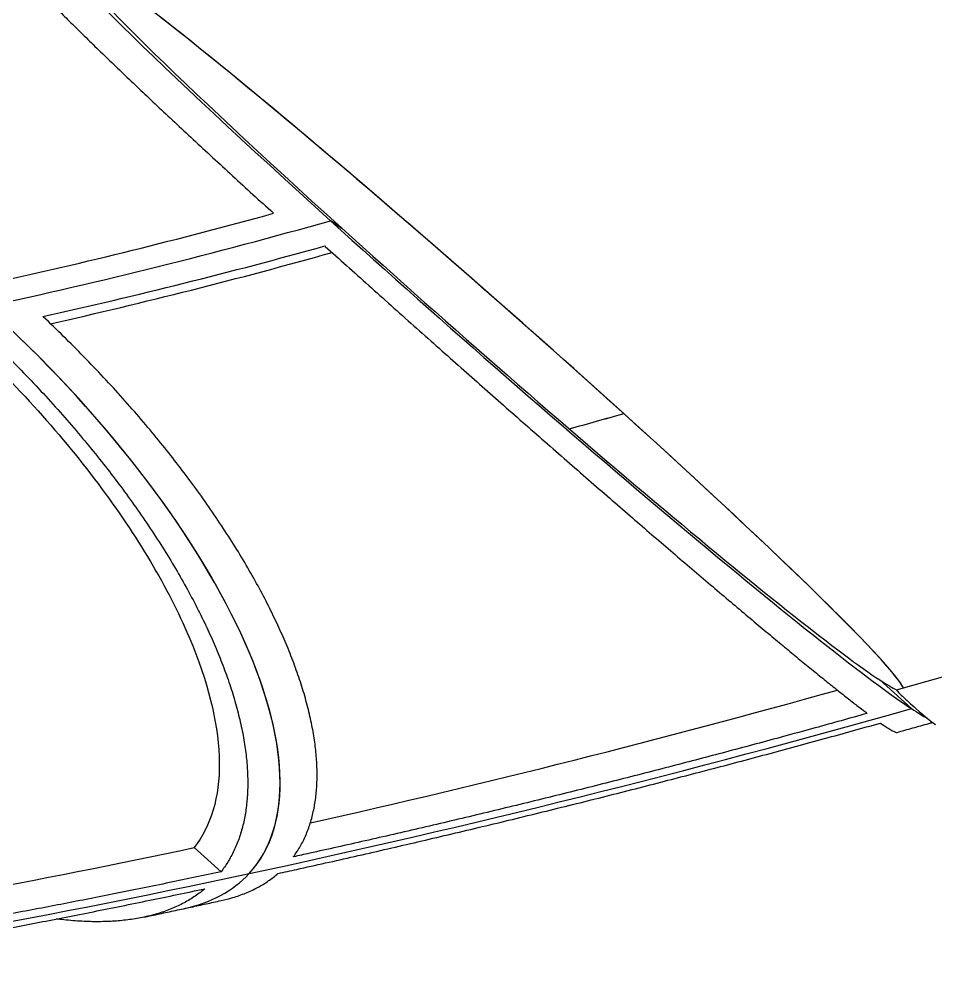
# Model space of a CAD drawing. Header units: millimetres. Extents: x 29838256 to 30236675, y -914750 to -833241.
# Drawn here: x 29973928 to 29974358, y -837208.5 to -836754.1 of the extents above; entities that cross this region are included whole.
import ezdxf

# ---------------------------------------------------------------- set-up
doc = ezdxf.new("R2010")
doc.units = ezdxf.units.MM
doc.header["$LTSCALE"] = 600
doc.header["$MEASUREMENT"] = 0
doc.layers.add('e-plan', color=9, linetype='CONTINUOUS')

msp = doc.modelspace()

# ---------------------------------------------------------------- linework, layer by layer
at = {"layer": 'e-plan', "extrusion": (0, -0.866025, 0.5)}
for p, q in [((29974079.26, -836852.06, 38338.33), (29974073.97, -836848.57, 38344.36)), ((29974073.97, -836848.57, 38344.36), (29974079.26, -836852.06, 38338.33)), ((29974339.61, -837068.8, 37962.93), (29974715.72, -836962.22, 38147.51)), ((29974346.62, -837077.6, 37947.68), (29974331.72, -837064.11, 37971.04)), ((29974331.72, -837064.11, 37971.04), (29974346.62, -837077.6, 37947.68)), ((29974348.59, -837077.41, 37948), (29974347.89, -837076.8, 37949.07)), ((29974010.04, -837142.83, 37834.7), (29974022.6, -837154.19, 37815.02))]:
    msp.add_line(p, q, dxfattribs=at)
at = {"layer": 'e-plan', "extrusion": (-1.94289e-16, -0.866025, 0.5)}
msp.add_ellipse((29974145.43, -836895.57, 38262.97), major_axis=(-213.03, 187.95, 325.54), ratio=0.03806, start_param=0.147847, end_param=1.296578, dxfattribs=at)
at = {"layer": 'e-plan', "extrusion": (-2.22045e-16, -0.866025, 0.5)}
msp.add_ellipse((29974145.43, -836895.57, 38262.97), major_axis=(197.25, -174.03, -301.43), ratio=0.03806, start_param=3.262255, end_param=4.438171, dxfattribs=at)
at = {"layer": 'e-plan', "extrusion": (-8.32667e-17, -0.866025, 0.5)}
for centre, major_axis, start_param, end_param in [((29974145.43, -836895.57, 38262.97), (-197.25, 174.03, 301.43), 3.262253, 6.162523), ((29974348.49, -837076.63, 37949.36), (-8.88, 7.83, 13.56), 0, 1.570797), ((29974349.19, -837077.24, 37948.3), (8.88, -7.83, -13.56), 4.71239, 6.19592)]:
    msp.add_ellipse(centre, major_axis=major_axis, ratio=0.03806, start_param=start_param, end_param=end_param, dxfattribs=at)
at = {"layer": 'e-plan', "extrusion": (-5.55112e-17, -0.866025, 0.5)}
for centre, major_axis, ratio, start_param, end_param in [((29974145.43, -836895.57, 38262.97), (197.25, -174.03, -301.43), 0.03806, 1.296578, 2.867375), ((29973834.62, -836972.97, 38128.9), (-170.42, 198.52, 343.85), 0.332955, 3.141593, 3.432657)]:
    msp.add_ellipse(centre, major_axis=major_axis, ratio=ratio, start_param=start_param, end_param=end_param, dxfattribs=at)
at = {"layer": 'e-plan', "extrusion": (-1.11022e-16, -0.866025, 0.5)}
for centre, major_axis, start_param, end_param in [((29973987.24, -836789.24, 38447.14), (-410.08, -113.32, -196.27), 1.247157, 1.567636), ((29974197.75, -836979.69, 38117.26), (-787.84, -217.7, -377.06), 1.217643, 1.610342), ((29974197.75, -836979.69, 38117.26), (-787.84, -217.7, -377.06), 1.217643, 1.610342)]:
    msp.add_ellipse(centre, major_axis=major_axis, ratio=0.270598, start_param=start_param, end_param=end_param, dxfattribs=at)
at = {"layer": 'e-plan', "extrusion": (-1.66533e-16, -0.866025, 0.5)}
for major_axis, start_param, end_param in [((409.68, 113.2, 196.07), 4.359235, 4.751934), ((-409.68, -113.2, -196.07), 1.217643, 1.610342)]:
    msp.add_ellipse((29973996.56, -836797.66, 38432.54), major_axis=major_axis, ratio=0.270598, start_param=start_param, end_param=end_param, dxfattribs=at)
at = {"layer": 'e-plan', "extrusion": (1.38778e-16, -0.866025, 0.5)}
for start_param, end_param in [(1.296578, 2.867375), (2.867375, 2.993748)]:
    msp.add_ellipse((29974145.43, -836895.57, 38262.97), major_axis=(-213.03, 187.95, 325.54), ratio=0.03806, start_param=start_param, end_param=end_param, dxfattribs=at)
at = {"layer": 'e-plan', "extrusion": (3.33067e-16, -0.866025, 0.5)}
for start_param, end_param in [(4.438171, 6.008967), (0.120661, 1.296578), (6.008967, 6.162525)]:
    msp.add_ellipse((29974145.43, -836895.57, 38262.97), major_axis=(197.25, -174.03, -301.43), ratio=0.03806, start_param=start_param, end_param=end_param, dxfattribs=at)
at = {"layer": 'e-plan', "extrusion": (1.66533e-16, -0.866025, 0.5)}
msp.add_ellipse((29974005.87, -836806.09, 38417.94), major_axis=(410.08, 113.32, 196.27), ratio=0.270598, start_param=4.401941, end_param=4.72242, dxfattribs=at)
at = {"layer": 'e-plan', "extrusion": (-2.77556e-16, -0.866025, 0.5)}
msp.add_ellipse((29974002.27, -836809.99, 38411.2), major_axis=(-416.41, -115.06, -199.3), ratio=0.270598, start_param=1.2801, end_param=1.59524, dxfattribs=at)
at = {"layer": 'e-plan', "extrusion": (5.55112e-17, -0.866025, 0.5)}
for start_param, end_param in [(0.291064, 1.861861), (0, 0.291064)]:
    msp.add_ellipse((29973834.62, -836972.97, 38128.9), major_axis=(170.42, -198.52, -343.85), ratio=0.332955, start_param=start_param, end_param=end_param, dxfattribs=at)
at = {"layer": 'e-plan', "extrusion": (0, -0.866025, 0.5)}
for centre, major_axis, ratio, start_param, end_param in [((29973834.62, -836972.97, 38128.9), (-170.42, 198.52, 343.85), 0.332955, 3.432657, 5.003453), ((29974181.35, -836972, 38130.58), (-752.84, -208.03, -360.31), 0.270598, 1.268271, 1.59464), ((29974197.75, -836979.69, 38117.26), (-787.84, -217.7, -377.06), 0.270598, 0.824944, 1.217643), ((29974197.75, -836979.69, 38117.26), (-787.84, -217.7, -377.06), 0.270598, 0.824944, 1.217643)]:
    msp.add_ellipse(centre, major_axis=major_axis, ratio=ratio, start_param=start_param, end_param=end_param, dxfattribs=at)
at = {"layer": 'e-plan', "extrusion": (-2.77556e-17, -0.866025, 0.5)}
msp.add_ellipse((29973996.56, -836797.66, 38432.54), major_axis=(1138, 314.45, 544.65), ratio=0.270598, start_param=4.729378, end_param=4.751934, dxfattribs=at)
at = {"layer": 'e-plan', "extrusion": (2.498e-16, -0.866025, 0.5)}
msp.add_ellipse((29973996.56, -836797.66, 38432.54), major_axis=(-1138, -314.45, -544.65), ratio=0.270598, start_param=1.587786, end_param=1.610342, dxfattribs=at)
at = {"layer": 'e-plan', "extrusion": (8.32667e-17, -0.866025, 0.5)}
msp.add_ellipse((29974174.99, -836973.13, 38128.62), major_axis=(-752.84, -208.03, -360.31), ratio=0.270598, start_param=0.906272, end_param=1.203924, dxfattribs=at)
at = {"layer": 'e-plan'}
for points, knots in [([(29973914.97, -836712.51, 38580.02), (29973914.86, -836712.54, 38579.97), (29973914.77, -836712.59, 38579.89), (29973914.54, -836712.79, 38579.55), (29973914.48, -836713, 38579.18), (29973914.5, -836713.56, 38578.21), (29973914.6, -836713.91, 38577.61), (29973914.94, -836714.72, 38576.21), (29973915.19, -836715.2, 38575.38), (29973915.86, -836716.32, 38573.43), (29973916.29, -836716.96, 38572.32), (29973917.32, -836718.41, 38569.81), (29973917.93, -836719.22, 38568.41), (29973919.33, -836721, 38565.33), (29973920.12, -836721.96, 38563.66), (29973921.89, -836724.05, 38560.04), (29973922.86, -836725.17, 38558.1), (29973924.95, -836727.54, 38553.99), (29973926.09, -836728.8, 38551.82), (29973928.49, -836731.42, 38547.28), (29973929.75, -836732.79, 38544.91), (29973932.4, -836735.6, 38540.03), (29973933.78, -836737.05, 38537.52), (29973936.61, -836740, 38532.42), (29973938.13, -836741.56, 38529.71), (29973941.36, -836744.87, 38523.98), (29973943.08, -836746.61, 38520.97), (29973946.7, -836750.25, 38514.66), (29973948.6, -836752.16, 38511.36), (29973952.58, -836756.11, 38504.52), (29973954.65, -836758.16, 38500.97), (29973958.94, -836762.37, 38493.67), (29973961.16, -836764.54, 38489.92), (29973965.72, -836768.96, 38482.26), (29973968.05, -836771.22, 38478.35), (29973972.8, -836775.79, 38470.43), (29973975.21, -836778.1, 38466.43), (29973980.08, -836782.74, 38458.38), (29973982.53, -836785.07, 38454.35), (29973987.42, -836789.71, 38446.32), (29973989.97, -836792.12, 38442.15), (29973995.27, -836797.1, 38433.51), (29973998.01, -836799.68, 38429.06), (29974003.67, -836804.96, 38419.9), (29974006.57, -836807.67, 38415.21), (29974012.52, -836813.19, 38405.64), (29974015.56, -836816.01, 38400.77), (29974021.72, -836821.7, 38390.9), (29974024.86, -836824.59, 38385.91), (29974031.17, -836830.38, 38375.87), (29974034.35, -836833.3, 38370.82), (29974040.73, -836839.12, 38360.73), (29974043.92, -836842.03, 38355.7), (29974047.15, -836844.97, 38350.61), (29974047.21, -836845.02, 38350.51), (29974047.27, -836845.08, 38350.42)], [750.735659, 750.735659, 750.735659, 750.735659, 759.837143, 759.837143, 779.83797, 779.83797, 799.838798, 799.838798, 819.840569, 819.840569, 839.842341, 839.842341, 859.844113, 859.844113, 879.845884, 879.845884, 899.847656, 899.847656, 919.849428, 919.849428, 939.851199, 939.851199, 959.852971, 959.852971, 979.850467, 979.850467, 999.847963, 999.847963, 1019.845459, 1019.845459, 1039.842956, 1039.842956, 1059.840452, 1059.840452, 1079.837948, 1079.837948, 1099.835444, 1099.835444, 1119.832941, 1119.832941, 1139.821779, 1139.821779, 1159.810617, 1159.810617, 1179.799456, 1179.799456, 1199.788294, 1199.788294, 1219.777133, 1219.777133, 1239.765971, 1239.765971, 1259.75481, 1259.75481, 1260.142728, 1260.142728, 1260.142728, 1260.142728]), ([(29974071.31, -836860.44, 38323.82), (29974071.37, -836860.49, 38323.72), (29974071.44, -836860.55, 38323.62), (29974074.77, -836863.56, 38318.4), (29974078.13, -836866.58, 38313.17), (29974084.94, -836872.71, 38302.56), (29974088.4, -836875.81, 38297.18), (29974095.38, -836882.08, 38286.33), (29974098.91, -836885.24, 38280.86), (29974105.98, -836891.56, 38269.91), (29974109.53, -836894.73, 38264.42), (29974116.6, -836901.03, 38253.5), (29974120.13, -836904.17, 38248.07), (29974127.11, -836910.38, 38237.32), (29974130.57, -836913.44, 38232.01), (29974137.36, -836919.47, 38221.57), (29974140.7, -836922.42, 38216.45), (29974147.22, -836928.18, 38206.48), (29974150.55, -836931.12, 38201.39), (29974157.3, -836937.07, 38191.09), (29974160.71, -836940.08, 38185.87), (29974167.6, -836946.13, 38175.4), (29974171.06, -836949.16, 38170.14), (29974177.98, -836955.23, 38159.63), (29974181.44, -836958.25, 38154.39), (29974188.3, -836964.25, 38144.01), (29974191.71, -836967.22, 38138.86), (29974198.44, -836973.08, 38128.71), (29974201.76, -836975.96, 38123.71), (29974208.27, -836981.61, 38113.94), (29974211.46, -836984.37, 38109.15), (29974217.67, -836989.74, 38099.86), (29974220.69, -836992.35, 38095.34), (29974226.52, -836997.37, 38086.63), (29974229.47, -836999.91, 38082.24), (29974235.39, -837004.99, 38073.43), (29974238.36, -837007.54, 38069.03), (29974244.27, -837012.59, 38060.29), (29974247.2, -837015.09, 38055.94), (29974253, -837020.03, 38047.39), (29974255.87, -837022.46, 38043.18), (29974261.48, -837027.22, 38034.94), (29974264.23, -837029.55, 38030.91), (29974269.59, -837034.06, 38023.08), (29974272.2, -837036.26, 38019.29), (29974277.25, -837040.48, 38011.96), (29974279.68, -837042.52, 38008.44), (29974284.36, -837046.41, 38001.69), (29974286.6, -837048.27, 37998.47), (29974290.86, -837051.8, 37992.36), (29974292.99, -837053.56, 37989.32), (29974297.18, -837057, 37983.36), (29974299.24, -837058.69, 37980.43), (29974303.27, -837061.97, 37974.75), (29974305.23, -837063.56, 37971.99), (29974309.03, -837066.62, 37966.69), (29974310.86, -837068.09, 37964.15), (29974314.37, -837070.88, 37959.31), (29974316.05, -837072.21, 37957.01), (29974319.22, -837074.7, 37952.7), (29974320.72, -837075.87, 37950.68), (29974323.47, -837077.98, 37947.02), (29974324.72, -837078.94, 37945.36), (29974325.89, -837079.82, 37943.84)], [1299.178871, 1299.178871, 1299.178871, 1299.178871, 1299.570367, 1299.570367, 1319.562793, 1319.562793, 1339.555219, 1339.555219, 1359.547646, 1359.547646, 1379.540072, 1379.540072, 1399.532498, 1399.532498, 1419.524925, 1419.524925, 1439.517351, 1439.517351, 1459.510962, 1459.510962, 1479.504572, 1479.504572, 1499.498183, 1499.498183, 1519.491793, 1519.491793, 1539.485404, 1539.485404, 1559.479014, 1559.479014, 1579.472624, 1579.472624, 1599.466235, 1599.466235, 1619.46043, 1619.46043, 1639.454626, 1639.454626, 1659.448821, 1659.448821, 1679.443017, 1679.443017, 1699.437212, 1699.437212, 1719.431407, 1719.431407, 1739.425603, 1739.425603, 1759.419798, 1759.419798, 1779.413865, 1779.413865, 1799.407931, 1799.407931, 1819.401998, 1819.401998, 1839.396065, 1839.396065, 1859.390131, 1859.390131, 1879.384198, 1879.384198, 1898.445264, 1898.445264, 1898.445264, 1898.445264]), ([(29974056.57, -837147.15, 37827.22), (29974056.59, -837147.12, 37827.27), (29974056.61, -837147.09, 37827.32), (29974057.73, -837145.57, 37829.95), (29974058.76, -837143.99, 37832.69), (29974060.68, -837140.65, 37838.47), (29974061.56, -837138.9, 37841.51), (29974063.15, -837135.22, 37847.88), (29974063.87, -837133.3, 37851.2), (29974065.11, -837129.33, 37858.08), (29974065.64, -837127.27, 37861.64), (29974066.52, -837123.05, 37868.95), (29974066.87, -837120.89, 37872.7), (29974067.38, -837116.48, 37880.34), (29974067.55, -837114.24, 37884.22), (29974067.71, -837109.72, 37892.05), (29974067.71, -837107.44, 37896), (29974067.55, -837102.89, 37903.87), (29974067.39, -837100.51, 37907.99), (29974066.89, -837095.58, 37916.53), (29974066.56, -837093.02, 37920.96), (29974065.71, -837087.75, 37930.09), (29974065.19, -837085.04, 37934.78), (29974063.97, -837079.5, 37944.39), (29974063.27, -837076.66, 37949.3), (29974061.68, -837070.9, 37959.27), (29974060.8, -837067.98, 37964.34), (29974058.87, -837062.08, 37974.56), (29974057.82, -837059.11, 37979.71), (29974055.58, -837053.15, 37990.03), (29974054.39, -837050.16, 37995.2), (29974051.89, -837044.23, 38005.47), (29974050.58, -837041.29, 38010.57), (29974047.89, -837035.48, 38020.64), (29974046.44, -837032.48, 38025.82), (29974043.34, -837026.34, 38036.46), (29974041.69, -837023.2, 38041.9), (29974038.21, -837016.8, 38052.98), (29974036.37, -837013.55, 38058.61), (29974032.51, -837006.98, 38070), (29974030.5, -837003.66, 38075.75), (29974026.33, -836996.99, 38087.29), (29974024.17, -836993.65, 38093.09), (29974019.72, -836986.97, 38104.65), (29974017.44, -836983.64, 38110.42), (29974012.78, -836977.04, 38121.86), (29974010.41, -836973.77, 38127.52), (29974005.64, -836967.33, 38138.67), (29974003.22, -836964.16, 38144.16), (29973998.41, -836957.98, 38154.86), (29973995.89, -836954.82, 38160.34), (29973990.66, -836948.41, 38171.44), (29973987.95, -836945.16, 38177.07), (29973982.36, -836938.61, 38188.41), (29973979.48, -836935.32, 38194.12), (29973973.58, -836928.72, 38205.54), (29973970.57, -836925.42, 38211.26), (29973964.44, -836918.86, 38222.62), (29973961.33, -836915.61, 38228.26), (29973955.05, -836909.17, 38239.41), (29973951.88, -836905.99, 38244.92), (29973945.52, -836899.75, 38255.72), (29973942.34, -836896.69, 38261.02), (29973939.11, -836893.65, 38266.28), (29973939.05, -836893.6, 38266.38), (29973938.99, -836893.54, 38266.48)], [659.433236, 659.433236, 659.433236, 659.433236, 659.833006, 659.833006, 679.833833, 679.833833, 699.834661, 699.834661, 719.835488, 719.835488, 739.836316, 739.836316, 759.837143, 759.837143, 779.83797, 779.83797, 799.838798, 799.838798, 819.840569, 819.840569, 839.842341, 839.842341, 859.844113, 859.844113, 879.845884, 879.845884, 899.847656, 899.847656, 919.849428, 919.849428, 939.851199, 939.851199, 959.852971, 959.852971, 979.850467, 979.850467, 999.847963, 999.847963, 1019.845459, 1019.845459, 1039.842956, 1039.842956, 1059.840452, 1059.840452, 1079.837948, 1079.837948, 1099.835444, 1099.835444, 1119.832941, 1119.832941, 1139.821779, 1139.821779, 1159.810617, 1159.810617, 1179.799456, 1179.799456, 1199.788294, 1199.788294, 1219.777133, 1219.777133, 1239.765971, 1239.765971, 1259.75481, 1259.75481, 1260.142728, 1260.142728, 1260.142728, 1260.142728]), ([(29973909.64, -836899.87, 38255.51), (29973909.7, -836899.93, 38255.41), (29973909.76, -836899.99, 38255.31), (29973912.98, -836903.03, 38250.04), (29973916.16, -836906.09, 38244.74), (29973922.5, -836912.33, 38233.93), (29973925.66, -836915.51, 38228.42), (29973931.92, -836921.96, 38217.26), (29973935.02, -836925.22, 38211.61), (29973941.12, -836931.79, 38200.23), (29973944.11, -836935.09, 38194.51), (29973949.97, -836941.7, 38183.07), (29973952.82, -836945, 38177.35), (29973958.37, -836951.56, 38165.99), (29973961.05, -836954.81, 38160.35), (29973966.23, -836961.24, 38149.22), (29973968.72, -836964.4, 38143.74), (29973973.47, -836970.6, 38133.01), (29973975.85, -836973.77, 38127.51), (29973980.56, -836980.22, 38116.34), (29973982.89, -836983.5, 38110.66), (29973987.46, -836990.12, 38099.2), (29973989.71, -836993.46, 38093.42), (29973994.06, -837000.15, 38081.82), (29973996.18, -837003.51, 38076.01), (29974000.26, -837010.19, 38064.43), (29974002.22, -837013.52, 38058.66), (29974005.97, -837020.12, 38047.24), (29974007.76, -837023.38, 38041.59), (29974011.14, -837029.8, 38030.48), (29974012.73, -837032.95, 38025.01), (29974015.72, -837039.11, 38014.34), (29974017.11, -837042.12, 38009.13), (29974019.7, -837047.95, 37999.03), (29974020.94, -837050.91, 37993.91), (29974023.32, -837056.86, 37983.59), (29974024.45, -837059.86, 37978.4), (29974026.56, -837065.85, 37968.04), (29974027.54, -837068.83, 37962.86), (29974029.34, -837074.76, 37952.59), (29974030.15, -837077.7, 37947.51), (29974031.59, -837083.49, 37937.48), (29974032.22, -837086.34, 37932.55), (29974033.29, -837091.91, 37922.89), (29974033.74, -837094.64, 37918.17), (29974034.44, -837099.94, 37908.99), (29974034.7, -837102.51, 37904.53), (29974035.04, -837107.47, 37895.94), (29974035.13, -837109.86, 37891.8), (29974035.14, -837114.44, 37883.86), (29974035.07, -837116.74, 37879.89), (29974034.76, -837121.29, 37872.01), (29974034.51, -837123.55, 37868.1), (29974033.84, -837127.99, 37860.4), (29974033.41, -837130.17, 37856.62), (29974032.36, -837134.43, 37849.25), (29974031.75, -837136.5, 37845.66), (29974030.33, -837140.51, 37838.72), (29974029.54, -837142.44, 37835.37), (29974027.77, -837146.15, 37828.94), (29974026.8, -837147.93, 37825.87), (29974024.77, -837151.22, 37820.16), (29974023.71, -837152.75, 37817.52), (29974022.6, -837154.19, 37815.02)], [1299.178871, 1299.178871, 1299.178871, 1299.178871, 1299.570367, 1299.570367, 1319.562793, 1319.562793, 1339.555219, 1339.555219, 1359.547646, 1359.547646, 1379.540072, 1379.540072, 1399.532498, 1399.532498, 1419.524925, 1419.524925, 1439.517351, 1439.517351, 1459.510962, 1459.510962, 1479.504572, 1479.504572, 1499.498183, 1499.498183, 1519.491793, 1519.491793, 1539.485404, 1539.485404, 1559.479014, 1559.479014, 1579.472624, 1579.472624, 1599.466235, 1599.466235, 1619.46043, 1619.46043, 1639.454626, 1639.454626, 1659.448821, 1659.448821, 1679.443017, 1679.443017, 1699.437212, 1699.437212, 1719.431407, 1719.431407, 1739.425603, 1739.425603, 1759.419798, 1759.419798, 1779.413865, 1779.413865, 1799.407931, 1799.407931, 1819.401998, 1819.401998, 1839.396065, 1839.396065, 1859.390131, 1859.390131, 1879.384198, 1879.384198, 1898.445264, 1898.445264, 1898.445264, 1898.445264]), ([(29973904.68, -836904.98, 38246.67), (29973928.72, -836927.7, 38207.32), (29973950.32, -836952.01, 38165.2), (29973986.2, -837001.09, 38080.2), (29974000.14, -837025.38, 38038.12), (29974017.43, -837068.23, 37963.9), (29974021.66, -837086.81, 37931.73), (29974021.92, -837119.12, 37875.76), (29974017.94, -837132.61, 37852.4), (29974010.04, -837142.83, 37834.7)], [0, 0, 0, 0, 158.280577, 158.280577, 316.435729, 316.435729, 457.038505, 457.038505, 597.721347, 597.721347, 597.721347, 597.721347]), ([(29974325.89, -837079.82, 37943.84), (29974317.7, -837082.12, 37939.85), (29974309.52, -837084.4, 37935.91), (29974292.62, -837089.05, 37927.84), (29974283.9, -837091.42, 37923.73), (29974266.72, -837096.05, 37915.72), (29974258.27, -837098.3, 37911.82), (29974241.73, -837102.66, 37904.28), (29974233.24, -837104.87, 37900.44), (29974215.95, -837109.32, 37892.73), (29974207.15, -837111.56, 37888.85), (29974189.36, -837116.04, 37881.09), (29974180.36, -837118.28, 37877.22), (29974162.28, -837122.72, 37869.53), (29974153.2, -837124.92, 37865.72), (29974135.05, -837129.26, 37858.2), (29974125.99, -837131.4, 37854.49), (29974107.99, -837135.59, 37847.23), (29974099.05, -837137.65, 37843.67), (29974081.42, -837141.64, 37836.75), (29974072.73, -837143.59, 37833.38), (29974061.64, -837146.03, 37829.14), (29974059.1, -837146.59, 37828.18), (29974056.57, -837147.15, 37827.22)], [2236.218017, 2236.218017, 2236.218017, 2236.218017, 2262.137674, 2262.137674, 2290.233966, 2290.233966, 2318.330258, 2318.330258, 2346.473322, 2346.473322, 2374.616386, 2374.616386, 2402.75945, 2402.75945, 2430.902515, 2430.902515, 2459.045579, 2459.045579, 2487.188643, 2487.188643, 2515.331707, 2515.331707, 2523.784719, 2523.784719, 2523.784719, 2523.784719]), ([(29974049.37, -837154.94, 37813.72), (29974052.27, -837154.31, 37814.82), (29974055.18, -837153.67, 37815.93), (29974067.02, -837151.06, 37820.45), (29974076.1, -837149.03, 37823.96), (29974094.51, -837144.85, 37831.19), (29974103.84, -837142.71, 37834.9), (29974122.63, -837138.33, 37842.48), (29974132.1, -837136.1, 37846.35), (29974151.05, -837131.57, 37854.2), (29974160.54, -837129.27, 37858.18), (29974179.42, -837124.64, 37866.2), (29974188.82, -837122.31, 37870.24), (29974207.41, -837117.64, 37878.33), (29974216.6, -837115.3, 37882.37), (29974234.65, -837110.66, 37890.42), (29974243.52, -837108.35, 37894.42), (29974260.8, -837103.81, 37902.29), (29974269.64, -837101.46, 37906.35), (29974287.58, -837096.64, 37914.71), (29974296.69, -837094.16, 37918.99), (29974314.56, -837089.25, 37927.5), (29974323.31, -837086.82, 37931.71), (29974332.09, -837084.36, 37935.97)], [2681.442049, 2681.442049, 2681.442049, 2681.442049, 2691.128265, 2691.128265, 2720.516374, 2720.516374, 2749.904482, 2749.904482, 2779.292591, 2779.292591, 2808.6807, 2808.6807, 2838.068808, 2838.068808, 2867.456917, 2867.456917, 2896.845025, 2896.845025, 2926.186519, 2926.186519, 2955.528013, 2955.528013, 2983.262937, 2983.262937, 2983.262937, 2983.262937]), ([(29974332.09, -837084.36, 37935.97), (29974332.17, -837084.41, 37935.88), (29974332.25, -837084.47, 37935.78), (29974333.24, -837085.16, 37934.58), (29974334.08, -837085.74, 37933.58), (29974335.62, -837086.75, 37931.82), (29974336.31, -837087.19, 37931.07), (29974337.53, -837087.91, 37929.82), (29974338.05, -837088.19, 37929.33), (29974338.92, -837088.59, 37928.63), (29974339.27, -837088.72, 37928.42), (29974339.66, -837088.78, 37928.31), (29974339.77, -837088.78, 37928.31), (29974339.85, -837088.76, 37928.35)], [1937.634468, 1937.634468, 1937.634468, 1937.634468, 1939.366083, 1939.366083, 1959.359835, 1959.359835, 1979.353587, 1979.353587, 1999.347339, 1999.347339, 2019.341091, 2019.341091, 2030.256271, 2030.256271, 2030.256271, 2030.256271]), ([(29974339.85, -837088.76, 37928.35), (29974341.1, -837088.41, 37928.95), (29974342.34, -837088.06, 37929.56), (29974344.82, -837087.37, 37930.76), (29974346.06, -837087.02, 37931.36), (29974348.54, -837086.32, 37932.57), (29974349.78, -837085.97, 37933.18), (29974352.26, -837085.27, 37934.39), (29974353.5, -837084.92, 37934.99), (29974355.34, -837084.4, 37935.89), (29974355.93, -837084.24, 37936.18), (29974356.52, -837084.07, 37936.47)], [4.76140544, 4.76140544, 4.76140544, 4.76140544, 4.76560445, 4.76560445, 4.76980345, 4.76980345, 4.77400245, 4.77400245, 4.77820146, 4.77820146, 4.78021424, 4.78021424, 4.78021424, 4.78021424]), ([(29974022.6, -837154.19, 37815.02), (29974014.47, -837155.92, 37812.03), (29974006.42, -837157.6, 37809.11), (29973989.88, -837161.02, 37803.2), (29973981.41, -837162.74, 37800.22), (29973964.84, -837166.05, 37794.48), (29973956.74, -837167.64, 37791.72), (29973940.98, -837170.69, 37786.43), (29973932.95, -837172.22, 37783.78), (29973916.71, -837175.26, 37778.52), (29973908.51, -837176.77, 37775.91), (29973892.03, -837179.74, 37770.77), (29973883.76, -837181.2, 37768.23), (29973867.26, -837184.05, 37763.29), (29973859.03, -837185.45, 37760.88), (29973842.72, -837188.14, 37756.21), (29973834.64, -837189.45, 37753.95), (29973818.71, -837191.96, 37749.6), (29973810.87, -837193.16, 37747.52), (29973795.51, -837195.46, 37743.54), (29973787.99, -837196.55, 37741.65), (29973778.48, -837197.89, 37739.32), (29973776.3, -837198.2, 37738.8), (29973774.15, -837198.5, 37738.28)], [2236.218017, 2236.218017, 2236.218017, 2236.218017, 2262.137674, 2262.137674, 2290.233966, 2290.233966, 2318.330258, 2318.330258, 2346.473322, 2346.473322, 2374.616386, 2374.616386, 2402.75945, 2402.75945, 2430.902515, 2430.902515, 2459.045579, 2459.045579, 2487.188643, 2487.188643, 2515.331707, 2515.331707, 2523.784719, 2523.784719, 2523.784719, 2523.784719]), ([(29974022.67, -837167.68, 37791.65), (29974024.52, -837167.28, 37792.35), (29974026.33, -837166.81, 37793.16), (29974030.19, -837165.66, 37795.15), (29974032.21, -837164.95, 37796.38), (29974036.09, -837163.37, 37799.12), (29974037.96, -837162.5, 37800.63), (29974041.52, -837160.59, 37803.93), (29974043.2, -837159.57, 37805.71), (29974046.39, -837157.38, 37809.49), (29974047.89, -837156.22, 37811.5), (29974049.32, -837154.99, 37813.64), (29974049.34, -837154.96, 37813.68), (29974049.37, -837154.94, 37813.72)], [522.86053, 522.86053, 522.86053, 522.86053, 539.839549, 539.839549, 559.838075, 559.838075, 579.836601, 579.836601, 599.835127, 599.835127, 619.833653, 619.833653, 620.231169, 620.231169, 620.231169, 620.231169]), ([(29973754.23, -837208.54, 37720.88), (29973756.7, -837208.2, 37721.47), (29973759.19, -837207.85, 37722.07), (29973769.35, -837206.42, 37724.56), (29973777.19, -837205.28, 37726.53), (29973793.23, -837202.88, 37730.68), (29973801.43, -837201.63, 37732.85), (29973818.06, -837199.01, 37737.39), (29973826.5, -837197.65, 37739.74), (29973843.53, -837194.84, 37744.62), (29973852.12, -837193.39, 37747.13), (29973869.35, -837190.41, 37752.28), (29973877.99, -837188.89, 37754.92), (29973895.2, -837185.79, 37760.28), (29973903.77, -837184.22, 37763), (29973920.73, -837181.05, 37768.49), (29973929.11, -837179.46, 37771.25), (29973945.57, -837176.28, 37776.75), (29973954.03, -837174.62, 37779.63), (29973971.34, -837171.17, 37785.61), (29973980.18, -837169.38, 37788.71), (29973997.67, -837165.78, 37794.95), (29974006.29, -837163.98, 37798.06), (29974014.98, -837162.14, 37801.26)], [2681.442049, 2681.442049, 2681.442049, 2681.442049, 2691.128265, 2691.128265, 2720.516374, 2720.516374, 2749.904482, 2749.904482, 2779.292591, 2779.292591, 2808.6807, 2808.6807, 2838.068808, 2838.068808, 2867.456917, 2867.456917, 2896.845025, 2896.845025, 2926.186519, 2926.186519, 2955.528013, 2955.528013, 2983.262937, 2983.262937, 2983.262937, 2983.262937]), ([(29974014.98, -837162.14, 37801.26), (29974014.86, -837162.24, 37801.07), (29974014.73, -837162.35, 37800.89), (29974013.12, -837163.68, 37798.58), (29974011.54, -837164.86, 37796.54), (29974008.19, -837167.08, 37792.69), (29974006.41, -837168.13, 37790.88), (29974002.69, -837170.06, 37787.53), (29974000.74, -837170.96, 37785.98), (29973996.68, -837172.57, 37783.18), (29973994.58, -837173.3, 37781.92), (29973990.24, -837174.58, 37779.71), (29973988.01, -837175.13, 37778.75), (29973983.46, -837176.07, 37777.13), (29973981.14, -837176.45, 37776.47), (29973976.45, -837177.04, 37775.44), (29973974.08, -837177.26, 37775.07), (29973969.35, -837177.54, 37774.58), (29973966.87, -837177.61, 37774.46), (29973961.71, -837177.6, 37774.48), (29973959.04, -837177.51, 37774.62), (29973953.51, -837177.18, 37775.21), (29973950.66, -837176.92, 37775.64), (29973946.98, -837176.5, 37776.38), (29973946.21, -837176.4, 37776.55), (29973945.43, -837176.3, 37776.72)], [1937.634468, 1937.634468, 1937.634468, 1937.634468, 1939.366083, 1939.366083, 1959.359835, 1959.359835, 1979.353587, 1979.353587, 1999.347339, 1999.347339, 2019.341091, 2019.341091, 2039.334842, 2039.334842, 2059.328594, 2059.328594, 2079.322346, 2079.322346, 2099.315647, 2099.315647, 2119.308948, 2119.308948, 2139.30225, 2139.30225, 2144.554579, 2144.554579, 2144.554579, 2144.554579]), ([(29974005.05, -837171.49, 37785.05), (29974006.22, -837171.24, 37785.49), (29974007.39, -837170.99, 37785.92), (29974009.74, -837170.48, 37786.8), (29974010.92, -837170.23, 37787.24), (29974013.27, -837169.72, 37788.12), (29974014.44, -837169.47, 37788.56), (29974016.79, -837168.96, 37789.44), (29974017.96, -837168.7, 37789.88), (29974020.32, -837168.19, 37790.77), (29974021.49, -837167.94, 37791.21), (29974022.67, -837167.68, 37791.65)], [4.38970138, 4.38970138, 4.38970138, 4.38970138, 4.39361101, 4.39361101, 4.39752065, 4.39752065, 4.40143028, 4.40143028, 4.40533991, 4.40533991, 4.40924955, 4.40924955, 4.40924955, 4.40924955]), ([(29973986.2, -837175.5, 37778.1), (29973987.45, -837175.24, 37778.56), (29973988.71, -837174.97, 37779.02), (29973991.22, -837174.44, 37779.94), (29973992.48, -837174.17, 37780.4), (29973994.99, -837173.64, 37781.33), (29973996.25, -837173.37, 37781.79), (29973998.76, -837172.84, 37782.72), (29974000.02, -837172.57, 37783.18), (29974002.53, -837172.03, 37784.12), (29974003.79, -837171.76, 37784.58), (29974005.05, -837171.49, 37785.05)], [4.36876291, 4.36876291, 4.36876291, 4.36876291, 4.3729506, 4.3729506, 4.3771383, 4.3771383, 4.38132599, 4.38132599, 4.38551368, 4.38551368, 4.38970138, 4.38970138, 4.38970138, 4.38970138])]:
    msp.add_open_spline(points, degree=3, knots=knots, dxfattribs=at)

doc.saveas('drawing.dxf')
